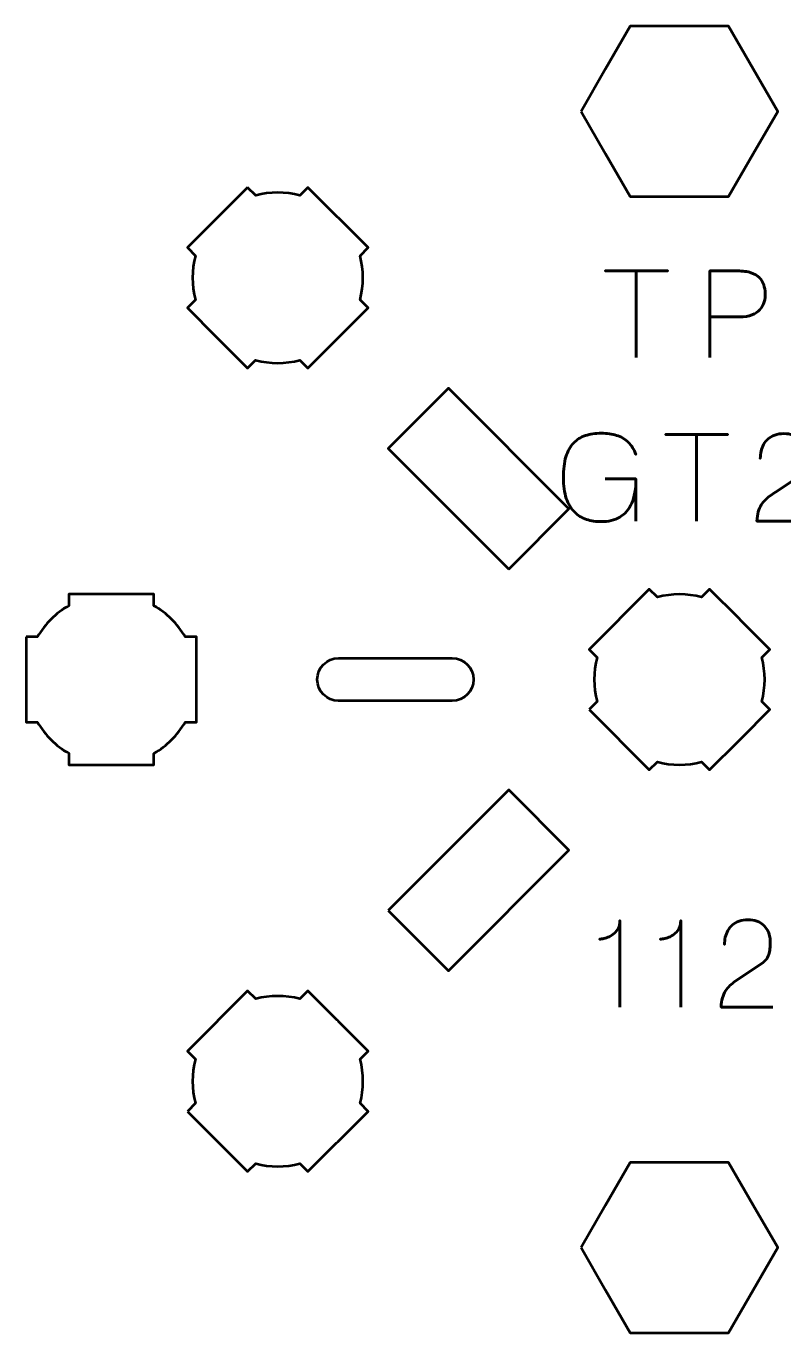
# Model space of a CAD drawing. Header units: centimetres. Extents: x -14.04 to -6.96, y -18.39 to -11.31.
# Drawn here: x -12.8 to -10.132, y -17.15 to -12.55 of the extents above; entities that cross this region are included whole.
import ezdxf

# ---------------------------------------------------------------- set-up
doc = ezdxf.new("R2010")
doc.units = ezdxf.units.CM
doc.header["$MEASUREMENT"] = 0
doc.layers.add('Layer 1', color=7, linetype='Continuous')

msp = doc.modelspace()

# ---------------------------------------------------------------- linework, layer by layer
at = {"layer": 'Layer 1', "lineweight": 53}
for points, knots in [([(-10.8464, -12.84997), (-10.8464, -12.84997), (-10.75979, -12.69997), (-10.75979, -12.69997), (-10.75979, -12.69997), (-10.75979, -12.69997), (-10.67319, -12.54997), (-10.67319, -12.54997), (-10.67319, -12.54997), (-10.67319, -12.54997), (-10.49999, -12.54997), (-10.49999, -12.54997), (-10.49999, -12.54997), (-10.49999, -12.54997), (-10.32679, -12.54997), (-10.32679, -12.54997), (-10.32679, -12.54997), (-10.32679, -12.54997), (-10.24019, -12.69997), (-10.24019, -12.69997), (-10.24019, -12.69997), (-10.24019, -12.69997), (-10.15358, -12.84997), (-10.15358, -12.84997), (-10.15358, -12.84997), (-10.15358, -12.84997), (-10.24019, -12.99997), (-10.24019, -12.99997), (-10.24019, -12.99997), (-10.24019, -12.99997), (-10.32679, -13.14997), (-10.32679, -13.14997), (-10.32679, -13.14997), (-10.32679, -13.14997), (-10.49999, -13.14997), (-10.49999, -13.14997), (-10.49999, -13.14997), (-10.49999, -13.14997), (-10.67319, -13.14997), (-10.67319, -13.14997), (-10.67319, -13.14997), (-10.67319, -13.14997), (-10.75979, -12.99997), (-10.75979, -12.99997), (-10.75979, -12.99997), (-10.75979, -12.99997), (-10.8464, -12.84997), (-10.8464, -12.84997)], [0, 0, 0, 0, 0.0833333, 0.0833333, 0.0833333, 0.0833333, 0.1666667, 0.1666667, 0.1666667, 0.1666667, 0.25, 0.25, 0.25, 0.25, 0.3333333, 0.3333333, 0.3333333, 0.3333333, 0.4166667, 0.4166667, 0.4166667, 0.4166667, 0.5, 0.5, 0.5, 0.5, 0.5833333, 0.5833333, 0.5833333, 0.5833333, 0.6666667, 0.6666667, 0.6666667, 0.6666667, 0.75, 0.75, 0.75, 0.75, 0.8333333, 0.8333333, 0.8333333, 0.8333333, 0.9166667, 0.9166667, 0.9166667, 0.9166667, 1, 1, 1, 1]), ([(-12.0203, -13.11757), (-12.0203, -13.11757), (-11.99187, -13.14599), (-11.99187, -13.14599), (-11.99187, -13.14599), (-11.94107, -13.13242), (-11.88741, -13.13244), (-11.83661, -13.14601), (-11.83661, -13.14601), (-11.83661, -13.14601), (-11.80817, -13.11757), (-11.80817, -13.11757), (-11.80817, -13.11757), (-11.80817, -13.11757), (-11.59604, -13.3297), (-11.59604, -13.3297), (-11.59604, -13.3297), (-11.59604, -13.3297), (-11.62445, -13.35812), (-11.62445, -13.35812), (-11.62445, -13.35812), (-11.61088, -13.40893), (-11.61085, -13.46263), (-11.6244, -13.51346), (-11.6244, -13.51346), (-11.6244, -13.51346), (-11.59604, -13.54183), (-11.59604, -13.54183), (-11.59604, -13.54183), (-11.59604, -13.54183), (-11.69886, -13.64466), (-11.69886, -13.64466), (-11.69886, -13.64466), (-11.69886, -13.64466), (-11.70211, -13.64799), (-11.70211, -13.64799), (-11.70211, -13.64799), (-11.70211, -13.64799), (-11.70543, -13.65123), (-11.70543, -13.65123), (-11.70543, -13.65123), (-11.70543, -13.65123), (-11.80817, -13.75396), (-11.80817, -13.75396), (-11.80817, -13.75396), (-11.80817, -13.75396), (-11.8365, -13.72563), (-11.8365, -13.72563), (-11.8365, -13.72563), (-11.88736, -13.73922), (-11.9411, -13.73923), (-11.99197, -13.72564), (-11.99197, -13.72564), (-11.99197, -13.72564), (-12.0203, -13.75396), (-12.0203, -13.75396), (-12.0203, -13.75396), (-12.0203, -13.75396), (-12.12161, -13.65265), (-12.12161, -13.65265), (-12.12161, -13.65265), (-12.12161, -13.65265), (-12.12639, -13.64799), (-12.12639, -13.64799), (-12.12639, -13.64799), (-12.12639, -13.64799), (-12.13105, -13.64321), (-12.13105, -13.64321), (-12.13105, -13.64321), (-12.13105, -13.64321), (-12.23243, -13.54183), (-12.23243, -13.54183), (-12.23243, -13.54183), (-12.23243, -13.54183), (-12.20408, -13.51348), (-12.20408, -13.51348), (-12.20408, -13.51348), (-12.21764, -13.46263), (-12.21763, -13.40892), (-12.20404, -13.35809), (-12.20404, -13.35809), (-12.20404, -13.35809), (-12.23243, -13.3297), (-12.23243, -13.3297), (-12.23243, -13.3297), (-12.23243, -13.3297), (-12.0203, -13.11757), (-12.0203, -13.11757)], [0, 0, 0, 0, 0.0454545, 0.0454545, 0.0454545, 0.0454545, 0.0909091, 0.0909091, 0.0909091, 0.0909091, 0.1363636, 0.1363636, 0.1363636, 0.1363636, 0.1818182, 0.1818182, 0.1818182, 0.1818182, 0.2272727, 0.2272727, 0.2272727, 0.2272727, 0.2727273, 0.2727273, 0.2727273, 0.2727273, 0.3181818, 0.3181818, 0.3181818, 0.3181818, 0.3636364, 0.3636364, 0.3636364, 0.3636364, 0.4090909, 0.4090909, 0.4090909, 0.4090909, 0.4545455, 0.4545455, 0.4545455, 0.4545455, 0.5, 0.5, 0.5, 0.5, 0.5454545, 0.5454545, 0.5454545, 0.5454545, 0.5909091, 0.5909091, 0.5909091, 0.5909091, 0.6363636, 0.6363636, 0.6363636, 0.6363636, 0.6818182, 0.6818182, 0.6818182, 0.6818182, 0.7272727, 0.7272727, 0.7272727, 0.7272727, 0.7727273, 0.7727273, 0.7727273, 0.7727273, 0.8181818, 0.8181818, 0.8181818, 0.8181818, 0.8636364, 0.8636364, 0.8636364, 0.8636364, 0.9090909, 0.9090909, 0.9090909, 0.9090909, 0.9545455, 0.9545455, 0.9545455, 0.9545455, 1, 1, 1, 1]), ([(-11.10107, -14.46114), (-11.10107, -14.46114), (-11.52534, -14.03687), (-11.52534, -14.03687), (-11.52534, -14.03687), (-11.52534, -14.03687), (-11.31321, -13.82474), (-11.31321, -13.82474), (-11.31321, -13.82474), (-11.31321, -13.82474), (-10.88894, -14.24901), (-10.88894, -14.24901), (-10.88894, -14.24901), (-10.88894, -14.24901), (-11.10107, -14.46114), (-11.10107, -14.46114)], [0, 0, 0, 0, 0.25, 0.25, 0.25, 0.25, 0.5, 0.5, 0.5, 0.5, 0.75, 0.75, 0.75, 0.75, 1, 1, 1, 1]), ([(-10.8182, -14.95606), (-10.8182, -14.95606), (-10.78978, -14.92763), (-10.78978, -14.92763), (-10.78978, -14.92763), (-10.80335, -14.87683), (-10.80333, -14.82317), (-10.78976, -14.77237), (-10.78976, -14.77237), (-10.78976, -14.77237), (-10.8182, -14.74393), (-10.8182, -14.74393), (-10.8182, -14.74393), (-10.8182, -14.74393), (-10.60607, -14.5318), (-10.60607, -14.5318), (-10.60607, -14.5318), (-10.60607, -14.5318), (-10.57765, -14.56021), (-10.57765, -14.56021), (-10.57765, -14.56021), (-10.52684, -14.54664), (-10.47314, -14.54661), (-10.42231, -14.56016), (-10.42231, -14.56016), (-10.42231, -14.56016), (-10.39394, -14.5318), (-10.39394, -14.5318), (-10.39394, -14.5318), (-10.39394, -14.5318), (-10.29111, -14.63462), (-10.29111, -14.63462), (-10.29111, -14.63462), (-10.29111, -14.63462), (-10.28778, -14.63787), (-10.28778, -14.63787), (-10.28778, -14.63787), (-10.28778, -14.63787), (-10.28454, -14.64119), (-10.28454, -14.64119), (-10.28454, -14.64119), (-10.28454, -14.64119), (-10.18181, -14.74393), (-10.18181, -14.74393), (-10.18181, -14.74393), (-10.18181, -14.74393), (-10.21014, -14.77226), (-10.21014, -14.77226), (-10.21014, -14.77226), (-10.19655, -14.82312), (-10.19654, -14.87686), (-10.21013, -14.92773), (-10.21013, -14.92773), (-10.21013, -14.92773), (-10.18181, -14.95606), (-10.18181, -14.95606), (-10.18181, -14.95606), (-10.18181, -14.95606), (-10.28312, -15.05737), (-10.28312, -15.05737), (-10.28312, -15.05737), (-10.28312, -15.05737), (-10.28778, -15.06215), (-10.28778, -15.06215), (-10.28778, -15.06215), (-10.28778, -15.06215), (-10.29256, -15.06681), (-10.29256, -15.06681), (-10.29256, -15.06681), (-10.29256, -15.06681), (-10.39394, -15.16819), (-10.39394, -15.16819), (-10.39394, -15.16819), (-10.39394, -15.16819), (-10.42229, -15.13984), (-10.42229, -15.13984), (-10.42229, -15.13984), (-10.47314, -15.1534), (-10.52685, -15.15339), (-10.57768, -15.1398), (-10.57768, -15.1398), (-10.57768, -15.1398), (-10.60607, -15.16819), (-10.60607, -15.16819), (-10.60607, -15.16819), (-10.60607, -15.16819), (-10.8182, -14.95606), (-10.8182, -14.95606)], [0, 0, 0, 0, 0.0454545, 0.0454545, 0.0454545, 0.0454545, 0.0909091, 0.0909091, 0.0909091, 0.0909091, 0.1363636, 0.1363636, 0.1363636, 0.1363636, 0.1818182, 0.1818182, 0.1818182, 0.1818182, 0.2272727, 0.2272727, 0.2272727, 0.2272727, 0.2727273, 0.2727273, 0.2727273, 0.2727273, 0.3181818, 0.3181818, 0.3181818, 0.3181818, 0.3636364, 0.3636364, 0.3636364, 0.3636364, 0.4090909, 0.4090909, 0.4090909, 0.4090909, 0.4545455, 0.4545455, 0.4545455, 0.4545455, 0.5, 0.5, 0.5, 0.5, 0.5454545, 0.5454545, 0.5454545, 0.5454545, 0.5909091, 0.5909091, 0.5909091, 0.5909091, 0.6363636, 0.6363636, 0.6363636, 0.6363636, 0.6818182, 0.6818182, 0.6818182, 0.6818182, 0.7272727, 0.7272727, 0.7272727, 0.7272727, 0.7727273, 0.7727273, 0.7727273, 0.7727273, 0.8181818, 0.8181818, 0.8181818, 0.8181818, 0.8636364, 0.8636364, 0.8636364, 0.8636364, 0.9090909, 0.9090909, 0.9090909, 0.9090909, 0.9545455, 0.9545455, 0.9545455, 0.9545455, 1, 1, 1, 1]), ([(-12.80002, -14.69998), (-12.80002, -14.69998), (-12.75982, -14.69998), (-12.75982, -14.69998), (-12.75982, -14.69998), (-12.73349, -14.65446), (-12.69553, -14.61653), (-12.65002, -14.5902), (-12.65002, -14.5902), (-12.65002, -14.5902), (-12.65002, -14.54998), (-12.65002, -14.54998), (-12.65002, -14.54998), (-12.65002, -14.54998), (-12.35002, -14.54998), (-12.35002, -14.54998), (-12.35002, -14.54998), (-12.35002, -14.54998), (-12.35002, -14.59017), (-12.35002, -14.59017), (-12.35002, -14.59017), (-12.30449, -14.6165), (-12.2665, -14.65445), (-12.24014, -14.69998), (-12.24014, -14.69998), (-12.24014, -14.69998), (-12.20002, -14.69998), (-12.20002, -14.69998), (-12.20002, -14.69998), (-12.20002, -14.69998), (-12.20002, -14.8454), (-12.20002, -14.8454), (-12.20002, -14.8454), (-12.20002, -14.8454), (-12.19996, -14.85005), (-12.19996, -14.85005), (-12.19996, -14.85005), (-12.19996, -14.85005), (-12.20002, -14.85469), (-12.20002, -14.85469), (-12.20002, -14.85469), (-12.20002, -14.85469), (-12.20002, -14.99998), (-12.20002, -14.99998), (-12.20002, -14.99998), (-12.20002, -14.99998), (-12.24009, -14.99998), (-12.24009, -14.99998), (-12.24009, -14.99998), (-12.26644, -15.04555), (-12.30444, -15.08356), (-12.35002, -15.10992), (-12.35002, -15.10992), (-12.35002, -15.10992), (-12.35002, -15.14998), (-12.35002, -15.14998), (-12.35002, -15.14998), (-12.35002, -15.14998), (-12.4933, -15.14998), (-12.4933, -15.14998), (-12.4933, -15.14998), (-12.4933, -15.14998), (-12.49997, -15.15006), (-12.49997, -15.15006), (-12.49997, -15.15006), (-12.49997, -15.15006), (-12.50665, -15.14998), (-12.50665, -15.14998), (-12.50665, -15.14998), (-12.50665, -15.14998), (-12.65002, -15.14998), (-12.65002, -15.14998), (-12.65002, -15.14998), (-12.65002, -15.14998), (-12.65002, -15.10988), (-12.65002, -15.10988), (-12.65002, -15.10988), (-12.69556, -15.08352), (-12.73354, -15.04553), (-12.75987, -14.99998), (-12.75987, -14.99998), (-12.75987, -14.99998), (-12.80002, -14.99998), (-12.80002, -14.99998), (-12.80002, -14.99998), (-12.80002, -14.99998), (-12.80002, -14.69998), (-12.80002, -14.69998)], [0, 0, 0, 0, 0.0454545, 0.0454545, 0.0454545, 0.0454545, 0.0909091, 0.0909091, 0.0909091, 0.0909091, 0.1363636, 0.1363636, 0.1363636, 0.1363636, 0.1818182, 0.1818182, 0.1818182, 0.1818182, 0.2272727, 0.2272727, 0.2272727, 0.2272727, 0.2727273, 0.2727273, 0.2727273, 0.2727273, 0.3181818, 0.3181818, 0.3181818, 0.3181818, 0.3636364, 0.3636364, 0.3636364, 0.3636364, 0.4090909, 0.4090909, 0.4090909, 0.4090909, 0.4545455, 0.4545455, 0.4545455, 0.4545455, 0.5, 0.5, 0.5, 0.5, 0.5454545, 0.5454545, 0.5454545, 0.5454545, 0.5909091, 0.5909091, 0.5909091, 0.5909091, 0.6363636, 0.6363636, 0.6363636, 0.6363636, 0.6818182, 0.6818182, 0.6818182, 0.6818182, 0.7272727, 0.7272727, 0.7272727, 0.7272727, 0.7727273, 0.7727273, 0.7727273, 0.7727273, 0.8181818, 0.8181818, 0.8181818, 0.8181818, 0.8636364, 0.8636364, 0.8636364, 0.8636364, 0.9090909, 0.9090909, 0.9090909, 0.9090909, 0.9545455, 0.9545455, 0.9545455, 0.9545455, 1, 1, 1, 1]), ([(-11.69999, -14.775), (-11.7414, -14.775), (-11.77499, -14.80859), (-11.77499, -14.85), (-11.77499, -14.85), (-11.77499, -14.89141), (-11.7414, -14.925), (-11.69999, -14.925), (-11.69999, -14.925), (-11.69999, -14.925), (-11.29999, -14.925), (-11.29999, -14.925), (-11.29999, -14.925), (-11.25858, -14.925), (-11.22499, -14.89141), (-11.22499, -14.85), (-11.22499, -14.85), (-11.22499, -14.80859), (-11.25858, -14.775), (-11.29999, -14.775), (-11.29999, -14.775), (-11.29999, -14.775), (-11.69999, -14.775), (-11.69999, -14.775)], [0, 0, 0, 0, 0.1666667, 0.1666667, 0.1666667, 0.1666667, 0.3333333, 0.3333333, 0.3333333, 0.3333333, 0.5, 0.5, 0.5, 0.5, 0.6666667, 0.6666667, 0.6666667, 0.6666667, 0.8333333, 0.8333333, 0.8333333, 0.8333333, 1, 1, 1, 1]), ([(-11.52534, -15.66322), (-11.52534, -15.66322), (-11.10107, -15.23895), (-11.10107, -15.23895), (-11.10107, -15.23895), (-11.10107, -15.23895), (-10.88894, -15.45109), (-10.88894, -15.45109), (-10.88894, -15.45109), (-10.88894, -15.45109), (-11.31321, -15.87536), (-11.31321, -15.87536), (-11.31321, -15.87536), (-11.31321, -15.87536), (-11.52534, -15.66322), (-11.52534, -15.66322)], [0, 0, 0, 0, 0.25, 0.25, 0.25, 0.25, 0.5, 0.5, 0.5, 0.5, 0.75, 0.75, 0.75, 0.75, 1, 1, 1, 1]), ([(-12.23242, -16.37027), (-12.23242, -16.37027), (-12.204, -16.34184), (-12.204, -16.34184), (-12.204, -16.34184), (-12.21757, -16.29104), (-12.21755, -16.23738), (-12.20398, -16.18658), (-12.20398, -16.18658), (-12.20398, -16.18658), (-12.23242, -16.15814), (-12.23242, -16.15814), (-12.23242, -16.15814), (-12.23242, -16.15814), (-12.02029, -15.94601), (-12.02029, -15.94601), (-12.02029, -15.94601), (-12.02029, -15.94601), (-11.99187, -15.97442), (-11.99187, -15.97442), (-11.99187, -15.97442), (-11.94106, -15.96085), (-11.88736, -15.96082), (-11.83653, -15.97437), (-11.83653, -15.97437), (-11.83653, -15.97437), (-11.80816, -15.94601), (-11.80816, -15.94601), (-11.80816, -15.94601), (-11.80816, -15.94601), (-11.70533, -16.04883), (-11.70533, -16.04883), (-11.70533, -16.04883), (-11.70533, -16.04883), (-11.702, -16.05208), (-11.702, -16.05208), (-11.702, -16.05208), (-11.702, -16.05208), (-11.69876, -16.0554), (-11.69876, -16.0554), (-11.69876, -16.0554), (-11.69876, -16.0554), (-11.59603, -16.15814), (-11.59603, -16.15814), (-11.59603, -16.15814), (-11.59603, -16.15814), (-11.62436, -16.18647), (-11.62436, -16.18647), (-11.62436, -16.18647), (-11.61077, -16.23733), (-11.61076, -16.29107), (-11.62435, -16.34194), (-11.62435, -16.34194), (-11.62435, -16.34194), (-11.59603, -16.37027), (-11.59603, -16.37027), (-11.59603, -16.37027), (-11.59603, -16.37027), (-11.69734, -16.47158), (-11.69734, -16.47158), (-11.69734, -16.47158), (-11.69734, -16.47158), (-11.702, -16.47636), (-11.702, -16.47636), (-11.702, -16.47636), (-11.702, -16.47636), (-11.70678, -16.48102), (-11.70678, -16.48102), (-11.70678, -16.48102), (-11.70678, -16.48102), (-11.80816, -16.5824), (-11.80816, -16.5824), (-11.80816, -16.5824), (-11.80816, -16.5824), (-11.83651, -16.55405), (-11.83651, -16.55405), (-11.83651, -16.55405), (-11.88736, -16.56761), (-11.94107, -16.5676), (-11.9919, -16.55401), (-11.9919, -16.55401), (-11.9919, -16.55401), (-12.02029, -16.5824), (-12.02029, -16.5824), (-12.02029, -16.5824), (-12.02029, -16.5824), (-12.23242, -16.37027), (-12.23242, -16.37027)], [0, 0, 0, 0, 0.0454545, 0.0454545, 0.0454545, 0.0454545, 0.0909091, 0.0909091, 0.0909091, 0.0909091, 0.1363636, 0.1363636, 0.1363636, 0.1363636, 0.1818182, 0.1818182, 0.1818182, 0.1818182, 0.2272727, 0.2272727, 0.2272727, 0.2272727, 0.2727273, 0.2727273, 0.2727273, 0.2727273, 0.3181818, 0.3181818, 0.3181818, 0.3181818, 0.3636364, 0.3636364, 0.3636364, 0.3636364, 0.4090909, 0.4090909, 0.4090909, 0.4090909, 0.4545455, 0.4545455, 0.4545455, 0.4545455, 0.5, 0.5, 0.5, 0.5, 0.5454545, 0.5454545, 0.5454545, 0.5454545, 0.5909091, 0.5909091, 0.5909091, 0.5909091, 0.6363636, 0.6363636, 0.6363636, 0.6363636, 0.6818182, 0.6818182, 0.6818182, 0.6818182, 0.7272727, 0.7272727, 0.7272727, 0.7272727, 0.7727273, 0.7727273, 0.7727273, 0.7727273, 0.8181818, 0.8181818, 0.8181818, 0.8181818, 0.8636364, 0.8636364, 0.8636364, 0.8636364, 0.9090909, 0.9090909, 0.9090909, 0.9090909, 0.9545455, 0.9545455, 0.9545455, 0.9545455, 1, 1, 1, 1]), ([(-10.8464, -16.84997), (-10.8464, -16.84997), (-10.75979, -16.69997), (-10.75979, -16.69997), (-10.75979, -16.69997), (-10.75979, -16.69997), (-10.67319, -16.54997), (-10.67319, -16.54997), (-10.67319, -16.54997), (-10.67319, -16.54997), (-10.49999, -16.54997), (-10.49999, -16.54997), (-10.49999, -16.54997), (-10.49999, -16.54997), (-10.32679, -16.54997), (-10.32679, -16.54997), (-10.32679, -16.54997), (-10.32679, -16.54997), (-10.24019, -16.69997), (-10.24019, -16.69997), (-10.24019, -16.69997), (-10.24019, -16.69997), (-10.15358, -16.84997), (-10.15358, -16.84997), (-10.15358, -16.84997), (-10.15358, -16.84997), (-10.24019, -16.99997), (-10.24019, -16.99997), (-10.24019, -16.99997), (-10.24019, -16.99997), (-10.32679, -17.14997), (-10.32679, -17.14997), (-10.32679, -17.14997), (-10.32679, -17.14997), (-10.49999, -17.14997), (-10.49999, -17.14997), (-10.49999, -17.14997), (-10.49999, -17.14997), (-10.67319, -17.14997), (-10.67319, -17.14997), (-10.67319, -17.14997), (-10.67319, -17.14997), (-10.75979, -16.99997), (-10.75979, -16.99997), (-10.75979, -16.99997), (-10.75979, -16.99997), (-10.8464, -16.84997), (-10.8464, -16.84997)], [0, 0, 0, 0, 0.0833333, 0.0833333, 0.0833333, 0.0833333, 0.1666667, 0.1666667, 0.1666667, 0.1666667, 0.25, 0.25, 0.25, 0.25, 0.3333333, 0.3333333, 0.3333333, 0.3333333, 0.4166667, 0.4166667, 0.4166667, 0.4166667, 0.5, 0.5, 0.5, 0.5, 0.5833333, 0.5833333, 0.5833333, 0.5833333, 0.6666667, 0.6666667, 0.6666667, 0.6666667, 0.75, 0.75, 0.75, 0.75, 0.8333333, 0.8333333, 0.8333333, 0.8333333, 0.9166667, 0.9166667, 0.9166667, 0.9166667, 1, 1, 1, 1])]:
    msp.add_open_spline(points, degree=3, knots=knots, dxfattribs=at)
at = {"layer": 'Layer 1', "color": 5, "lineweight": 53}
for points, knots in [([(-10.65177, -13.71686), (-10.65177, -13.71686), (-10.65177, -13.41164), (-10.65177, -13.41164), (-10.65177, -13.41164), (-10.65177, -13.41164), (-10.76141, -13.41164), (-10.76141, -13.41164), (-10.76141, -13.41164), (-10.76141, -13.41164), (-10.54128, -13.41164), (-10.54128, -13.41164), (-10.54128, -13.41164), (-10.54128, -13.41164), (-10.65177, -13.41164), (-10.65177, -13.41164), (-10.65177, -13.41164), (-10.65177, -13.41164), (-10.65177, -13.71686), (-10.65177, -13.71686)], [0, 0, 0, 0, 0.2, 0.2, 0.2, 0.2, 0.4, 0.4, 0.4, 0.4, 0.6, 0.6, 0.6, 0.6, 0.8, 0.8, 0.8, 0.8, 1, 1, 1, 1]), ([(-10.39354, -13.71686), (-10.39354, -13.71686), (-10.39354, -13.41164), (-10.39354, -13.41164), (-10.39354, -13.41164), (-10.39354, -13.41164), (-10.29617, -13.41164), (-10.29617, -13.41164), (-10.29617, -13.41164), (-10.2767, -13.41171), (-10.26069, -13.4139), (-10.24806, -13.41813), (-10.24806, -13.41813), (-10.2355, -13.42229), (-10.22562, -13.42808), (-10.21849, -13.43542), (-10.21849, -13.43542), (-10.21137, -13.44268), (-10.20629, -13.45101), (-10.20318, -13.46039), (-10.20318, -13.46039), (-10.20015, -13.46978), (-10.19839, -13.47958), (-10.19796, -13.48996), (-10.19796, -13.48996), (-10.19747, -13.50033), (-10.19867, -13.51049), (-10.20149, -13.52036), (-10.20149, -13.52036), (-10.20438, -13.53024), (-10.20925, -13.5392), (-10.21624, -13.54725), (-10.21624, -13.54725), (-10.22315, -13.55529), (-10.23253, -13.56171), (-10.24432, -13.56644), (-10.24432, -13.56644), (-10.2561, -13.57123), (-10.2707, -13.57363), (-10.28813, -13.57377), (-10.28813, -13.57377), (-10.28813, -13.57377), (-10.39354, -13.57377), (-10.39354, -13.57377), (-10.39354, -13.57377), (-10.39354, -13.57377), (-10.28813, -13.57377), (-10.28813, -13.57377), (-10.28813, -13.57377), (-10.27106, -13.57363), (-10.25659, -13.57123), (-10.24488, -13.56644), (-10.24488, -13.56644), (-10.2331, -13.56171), (-10.22371, -13.55529), (-10.21666, -13.54725), (-10.21666, -13.54725), (-10.20967, -13.5392), (-10.20466, -13.53024), (-10.2017, -13.52036), (-10.2017, -13.52036), (-10.19874, -13.51049), (-10.19747, -13.50033), (-10.19796, -13.48996), (-10.19796, -13.48996), (-10.19839, -13.47958), (-10.20015, -13.46978), (-10.20332, -13.46039), (-10.20332, -13.46039), (-10.20643, -13.45101), (-10.21165, -13.44268), (-10.21878, -13.43542), (-10.21878, -13.43542), (-10.22597, -13.42808), (-10.23585, -13.42229), (-10.24841, -13.41813), (-10.24841, -13.41813), (-10.26104, -13.4139), (-10.27691, -13.41171), (-10.29617, -13.41164), (-10.29617, -13.41164), (-10.29617, -13.41164), (-10.39354, -13.41164), (-10.39354, -13.41164), (-10.39354, -13.41164), (-10.39354, -13.41164), (-10.39354, -13.71686), (-10.39354, -13.71686)], [0, 0, 0, 0, 0.0454545, 0.0454545, 0.0454545, 0.0454545, 0.0909091, 0.0909091, 0.0909091, 0.0909091, 0.1363636, 0.1363636, 0.1363636, 0.1363636, 0.1818182, 0.1818182, 0.1818182, 0.1818182, 0.2272727, 0.2272727, 0.2272727, 0.2272727, 0.2727273, 0.2727273, 0.2727273, 0.2727273, 0.3181818, 0.3181818, 0.3181818, 0.3181818, 0.3636364, 0.3636364, 0.3636364, 0.3636364, 0.4090909, 0.4090909, 0.4090909, 0.4090909, 0.4545455, 0.4545455, 0.4545455, 0.4545455, 0.5, 0.5, 0.5, 0.5, 0.5454545, 0.5454545, 0.5454545, 0.5454545, 0.5909091, 0.5909091, 0.5909091, 0.5909091, 0.6363636, 0.6363636, 0.6363636, 0.6363636, 0.6818182, 0.6818182, 0.6818182, 0.6818182, 0.7272727, 0.7272727, 0.7272727, 0.7272727, 0.7727273, 0.7727273, 0.7727273, 0.7727273, 0.8181818, 0.8181818, 0.8181818, 0.8181818, 0.8636364, 0.8636364, 0.8636364, 0.8636364, 0.9090909, 0.9090909, 0.9090909, 0.9090909, 0.9545455, 0.9545455, 0.9545455, 0.9545455, 1, 1, 1, 1]), ([(-10.76183, -14.144), (-10.76183, -14.144), (-10.65304, -14.144), (-10.65304, -14.144), (-10.65304, -14.144), (-10.65318, -14.17865), (-10.65812, -14.20708), (-10.668, -14.22923), (-10.668, -14.22923), (-10.67787, -14.25146), (-10.69184, -14.26783), (-10.71005, -14.27848), (-10.71005, -14.27848), (-10.72825, -14.28907), (-10.74984, -14.29436), (-10.77496, -14.29429), (-10.77496, -14.29429), (-10.7938, -14.29436), (-10.81129, -14.29175), (-10.82745, -14.28631), (-10.82745, -14.28631), (-10.84361, -14.28095), (-10.85779, -14.2722), (-10.86993, -14.26014), (-10.86993, -14.26014), (-10.88206, -14.24807), (-10.89159, -14.23213), (-10.89836, -14.2123), (-10.89836, -14.2123), (-10.90513, -14.19248), (-10.90859, -14.16813), (-10.90873, -14.13935), (-10.90873, -14.13935), (-10.90866, -14.11042), (-10.90563, -14.08601), (-10.89963, -14.06597), (-10.89963, -14.06597), (-10.89356, -14.046), (-10.88481, -14.02992), (-10.87324, -14.01771), (-10.87324, -14.01771), (-10.86174, -14.00558), (-10.8477, -13.99676), (-10.83119, -13.99125), (-10.83119, -13.99125), (-10.81468, -13.98575), (-10.79598, -13.98307), (-10.77496, -13.98314), (-10.77496, -13.98314), (-10.75499, -13.98307), (-10.73707, -13.98554), (-10.72112, -13.99055), (-10.72112, -13.99055), (-10.70518, -13.99556), (-10.69149, -14.0036), (-10.68006, -14.01468), (-10.68006, -14.01468), (-10.66856, -14.02575), (-10.6596, -14.04036), (-10.65304, -14.05849), (-10.65304, -14.05849), (-10.6596, -14.04036), (-10.66856, -14.02575), (-10.68006, -14.01468), (-10.68006, -14.01468), (-10.69149, -14.0036), (-10.70518, -13.99556), (-10.72112, -13.99055), (-10.72112, -13.99055), (-10.73707, -13.98554), (-10.75499, -13.98307), (-10.77496, -13.98314), (-10.77496, -13.98314), (-10.79598, -13.98307), (-10.81468, -13.98575), (-10.83119, -13.99125), (-10.83119, -13.99125), (-10.8477, -13.99676), (-10.86174, -14.00558), (-10.87324, -14.01771), (-10.87324, -14.01771), (-10.88481, -14.02992), (-10.89356, -14.046), (-10.89963, -14.06597), (-10.89963, -14.06597), (-10.90563, -14.08601), (-10.90866, -14.11042), (-10.90873, -14.13935), (-10.90873, -14.13935), (-10.90859, -14.16813), (-10.90513, -14.19248), (-10.89836, -14.2123), (-10.89836, -14.2123), (-10.89159, -14.23213), (-10.88206, -14.24807), (-10.86993, -14.26014), (-10.86993, -14.26014), (-10.85779, -14.2722), (-10.84361, -14.28095), (-10.82745, -14.28631), (-10.82745, -14.28631), (-10.81129, -14.29175), (-10.7938, -14.29436), (-10.77496, -14.29429), (-10.77496, -14.29429), (-10.74984, -14.29436), (-10.72825, -14.28907), (-10.71005, -14.27848), (-10.71005, -14.27848), (-10.69184, -14.26783), (-10.67787, -14.25146), (-10.668, -14.22923), (-10.668, -14.22923), (-10.65812, -14.20708), (-10.65318, -14.17865), (-10.65304, -14.144), (-10.65304, -14.144), (-10.65304, -14.144), (-10.76183, -14.144), (-10.76183, -14.144)], [0, 0, 0, 0, 0.0333333, 0.0333333, 0.0333333, 0.0333333, 0.0666667, 0.0666667, 0.0666667, 0.0666667, 0.1, 0.1, 0.1, 0.1, 0.1333333, 0.1333333, 0.1333333, 0.1333333, 0.1666667, 0.1666667, 0.1666667, 0.1666667, 0.2, 0.2, 0.2, 0.2, 0.2333333, 0.2333333, 0.2333333, 0.2333333, 0.2666667, 0.2666667, 0.2666667, 0.2666667, 0.3, 0.3, 0.3, 0.3, 0.3333333, 0.3333333, 0.3333333, 0.3333333, 0.3666667, 0.3666667, 0.3666667, 0.3666667, 0.4, 0.4, 0.4, 0.4, 0.4333333, 0.4333333, 0.4333333, 0.4333333, 0.4666667, 0.4666667, 0.4666667, 0.4666667, 0.5, 0.5, 0.5, 0.5, 0.5333333, 0.5333333, 0.5333333, 0.5333333, 0.5666667, 0.5666667, 0.5666667, 0.5666667, 0.6, 0.6, 0.6, 0.6, 0.6333333, 0.6333333, 0.6333333, 0.6333333, 0.6666667, 0.6666667, 0.6666667, 0.6666667, 0.7, 0.7, 0.7, 0.7, 0.7333333, 0.7333333, 0.7333333, 0.7333333, 0.7666667, 0.7666667, 0.7666667, 0.7666667, 0.8, 0.8, 0.8, 0.8, 0.8333333, 0.8333333, 0.8333333, 0.8333333, 0.8666667, 0.8666667, 0.8666667, 0.8666667, 0.9, 0.9, 0.9, 0.9, 0.9333333, 0.9333333, 0.9333333, 0.9333333, 0.9666667, 0.9666667, 0.9666667, 0.9666667, 1, 1, 1, 1]), ([(-10.43968, -14.29217), (-10.43968, -14.29217), (-10.43968, -13.98695), (-10.43968, -13.98695), (-10.43968, -13.98695), (-10.43968, -13.98695), (-10.54932, -13.98695), (-10.54932, -13.98695), (-10.54932, -13.98695), (-10.54932, -13.98695), (-10.32919, -13.98695), (-10.32919, -13.98695), (-10.32919, -13.98695), (-10.32919, -13.98695), (-10.43968, -13.98695), (-10.43968, -13.98695), (-10.43968, -13.98695), (-10.43968, -13.98695), (-10.43968, -14.29217), (-10.43968, -14.29217)], [0, 0, 0, 0, 0.2, 0.2, 0.2, 0.2, 0.4, 0.4, 0.4, 0.4, 0.6, 0.6, 0.6, 0.6, 0.8, 0.8, 0.8, 0.8, 1, 1, 1, 1]), ([(-10.04556, -14.29217), (-10.04556, -14.29217), (-10.22717, -14.29217), (-10.22717, -14.29217), (-10.22717, -14.29217), (-10.22682, -14.27989), (-10.22527, -14.26903), (-10.22265, -14.25971), (-10.22265, -14.25971), (-10.21997, -14.2504), (-10.21638, -14.24222), (-10.21193, -14.23516), (-10.21193, -14.23516), (-10.20741, -14.22811), (-10.20226, -14.22183), (-10.19641, -14.21632), (-10.19641, -14.21632), (-10.19055, -14.21075), (-10.18427, -14.20567), (-10.1775, -14.20087), (-10.1775, -14.20087), (-10.17073, -14.19614), (-10.16374, -14.19142), (-10.15647, -14.18676), (-10.15647, -14.18676), (-10.15647, -14.18676), (-10.08408, -14.1385), (-10.08408, -14.1385), (-10.08408, -14.1385), (-10.07668, -14.13328), (-10.07089, -14.12757), (-10.0668, -14.12143), (-10.0668, -14.12143), (-10.06264, -14.11529), (-10.05974, -14.1088), (-10.05798, -14.10195), (-10.05798, -14.10195), (-10.05629, -14.09518), (-10.05523, -14.0882), (-10.05488, -14.08114), (-10.05488, -14.08114), (-10.05452, -14.07401), (-10.05438, -14.06689), (-10.05445, -14.05976), (-10.05445, -14.05976), (-10.05445, -14.05391), (-10.05523, -14.04763), (-10.05678, -14.04085), (-10.05678, -14.04085), (-10.0584, -14.03415), (-10.06094, -14.02745), (-10.06454, -14.02082), (-10.06454, -14.02082), (-10.06814, -14.01418), (-10.07294, -14.00812), (-10.07893, -14.00261), (-10.07893, -14.00261), (-10.08493, -13.99718), (-10.09234, -13.99281), (-10.10116, -13.98949), (-10.10116, -13.98949), (-10.10998, -13.98617), (-10.12035, -13.98448), (-10.13234, -13.98441), (-10.13234, -13.98441), (-10.14441, -13.98448), (-10.15506, -13.98617), (-10.16424, -13.98942), (-10.16424, -13.98942), (-10.17341, -13.99266), (-10.18124, -13.99718), (-10.18773, -14.00289), (-10.18773, -14.00289), (-10.19422, -14.00861), (-10.19944, -14.01524), (-10.20353, -14.02265), (-10.20353, -14.02265), (-10.20763, -14.03006), (-10.21059, -14.03796), (-10.21249, -14.04629), (-10.21249, -14.04629), (-10.2144, -14.05461), (-10.21532, -14.06308), (-10.21532, -14.07162), (-10.21532, -14.07162), (-10.21532, -14.06308), (-10.2144, -14.05461), (-10.21249, -14.04629), (-10.21249, -14.04629), (-10.21059, -14.03796), (-10.20763, -14.03006), (-10.20353, -14.02265), (-10.20353, -14.02265), (-10.19944, -14.01524), (-10.19422, -14.00861), (-10.18773, -14.00289), (-10.18773, -14.00289), (-10.18124, -13.99718), (-10.17341, -13.99266), (-10.16424, -13.98942), (-10.16424, -13.98942), (-10.15506, -13.98617), (-10.14441, -13.98448), (-10.13234, -13.98441), (-10.13234, -13.98441), (-10.12035, -13.98448), (-10.10998, -13.98617), (-10.10116, -13.98949), (-10.10116, -13.98949), (-10.09234, -13.99281), (-10.08493, -13.99718), (-10.07893, -14.00261), (-10.07893, -14.00261), (-10.07294, -14.00812), (-10.06814, -14.01418), (-10.06454, -14.02082), (-10.06454, -14.02082), (-10.06094, -14.02745), (-10.0584, -14.03415), (-10.05678, -14.04085), (-10.05678, -14.04085), (-10.05523, -14.04763), (-10.05445, -14.05391), (-10.05445, -14.05976), (-10.05445, -14.05976), (-10.05438, -14.06689), (-10.05452, -14.07401), (-10.05488, -14.08114), (-10.05488, -14.08114), (-10.05523, -14.0882), (-10.05629, -14.09518), (-10.05798, -14.10195), (-10.05798, -14.10195), (-10.05974, -14.1088), (-10.06264, -14.11529), (-10.0668, -14.12143), (-10.0668, -14.12143), (-10.07089, -14.12757), (-10.07668, -14.13328), (-10.08408, -14.1385), (-10.08408, -14.1385), (-10.08408, -14.1385), (-10.15647, -14.18676), (-10.15647, -14.18676), (-10.15647, -14.18676), (-10.16374, -14.19142), (-10.17073, -14.19614), (-10.1775, -14.20087), (-10.1775, -14.20087), (-10.18427, -14.20567), (-10.19055, -14.21075), (-10.19641, -14.21632), (-10.19641, -14.21632), (-10.20226, -14.22183), (-10.20741, -14.22811), (-10.21193, -14.23516), (-10.21193, -14.23516), (-10.21638, -14.24222), (-10.21997, -14.2504), (-10.22265, -14.25971), (-10.22265, -14.25971), (-10.22527, -14.26903), (-10.22682, -14.27989), (-10.22717, -14.29217), (-10.22717, -14.29217), (-10.22717, -14.29217), (-10.04556, -14.29217), (-10.04556, -14.29217)], [0, 0, 0, 0, 0.0238095, 0.0238095, 0.0238095, 0.0238095, 0.047619, 0.047619, 0.047619, 0.047619, 0.0714286, 0.0714286, 0.0714286, 0.0714286, 0.0952381, 0.0952381, 0.0952381, 0.0952381, 0.1190476, 0.1190476, 0.1190476, 0.1190476, 0.1428571, 0.1428571, 0.1428571, 0.1428571, 0.1666667, 0.1666667, 0.1666667, 0.1666667, 0.1904762, 0.1904762, 0.1904762, 0.1904762, 0.2142857, 0.2142857, 0.2142857, 0.2142857, 0.2380952, 0.2380952, 0.2380952, 0.2380952, 0.2619048, 0.2619048, 0.2619048, 0.2619048, 0.2857143, 0.2857143, 0.2857143, 0.2857143, 0.3095238, 0.3095238, 0.3095238, 0.3095238, 0.3333333, 0.3333333, 0.3333333, 0.3333333, 0.3571429, 0.3571429, 0.3571429, 0.3571429, 0.3809524, 0.3809524, 0.3809524, 0.3809524, 0.4047619, 0.4047619, 0.4047619, 0.4047619, 0.4285714, 0.4285714, 0.4285714, 0.4285714, 0.452381, 0.452381, 0.452381, 0.452381, 0.4761905, 0.4761905, 0.4761905, 0.4761905, 0.5, 0.5, 0.5, 0.5, 0.5238095, 0.5238095, 0.5238095, 0.5238095, 0.547619, 0.547619, 0.547619, 0.547619, 0.5714286, 0.5714286, 0.5714286, 0.5714286, 0.5952381, 0.5952381, 0.5952381, 0.5952381, 0.6190476, 0.6190476, 0.6190476, 0.6190476, 0.6428571, 0.6428571, 0.6428571, 0.6428571, 0.6666667, 0.6666667, 0.6666667, 0.6666667, 0.6904762, 0.6904762, 0.6904762, 0.6904762, 0.7142857, 0.7142857, 0.7142857, 0.7142857, 0.7380952, 0.7380952, 0.7380952, 0.7380952, 0.7619048, 0.7619048, 0.7619048, 0.7619048, 0.7857143, 0.7857143, 0.7857143, 0.7857143, 0.8095238, 0.8095238, 0.8095238, 0.8095238, 0.8333333, 0.8333333, 0.8333333, 0.8333333, 0.8571429, 0.8571429, 0.8571429, 0.8571429, 0.8809524, 0.8809524, 0.8809524, 0.8809524, 0.9047619, 0.9047619, 0.9047619, 0.9047619, 0.9285714, 0.9285714, 0.9285714, 0.9285714, 0.952381, 0.952381, 0.952381, 0.952381, 0.9761905, 0.9761905, 0.9761905, 0.9761905, 1, 1, 1, 1]), ([(-10.65304, -14.29217), (-10.65304, -14.29217), (-10.65304, -14.144), (-10.65304, -14.144), (-10.65304, -14.144), (-10.65304, -14.144), (-10.65304, -14.29217), (-10.65304, -14.29217)], [0, 0, 0, 0, 0.5, 0.5, 0.5, 0.5, 1, 1, 1, 1]), ([(-10.70955, -16.00346), (-10.70955, -16.00346), (-10.70955, -15.69824), (-10.70955, -15.69824), (-10.70955, -15.69824), (-10.70962, -15.70861), (-10.71146, -15.7175), (-10.71499, -15.72491), (-10.71499, -15.72491), (-10.71844, -15.73239), (-10.72303, -15.73853), (-10.72867, -15.74346), (-10.72867, -15.74346), (-10.73432, -15.7484), (-10.74039, -15.75235), (-10.74688, -15.75532), (-10.74688, -15.75532), (-10.75337, -15.75821), (-10.75965, -15.7604), (-10.76572, -15.76174), (-10.76572, -15.76174), (-10.77185, -15.76315), (-10.77708, -15.764), (-10.78152, -15.76428), (-10.78152, -15.76428), (-10.77708, -15.764), (-10.77185, -15.76315), (-10.76572, -15.76174), (-10.76572, -15.76174), (-10.75965, -15.7604), (-10.75337, -15.75821), (-10.74688, -15.75532), (-10.74688, -15.75532), (-10.74039, -15.75235), (-10.73432, -15.7484), (-10.72867, -15.74346), (-10.72867, -15.74346), (-10.72303, -15.73853), (-10.71844, -15.73239), (-10.71499, -15.72491), (-10.71499, -15.72491), (-10.71146, -15.7175), (-10.70962, -15.70861), (-10.70955, -15.69824), (-10.70955, -15.69824), (-10.70955, -15.69824), (-10.70955, -16.00346), (-10.70955, -16.00346)], [0, 0, 0, 0, 0.0833333, 0.0833333, 0.0833333, 0.0833333, 0.1666667, 0.1666667, 0.1666667, 0.1666667, 0.25, 0.25, 0.25, 0.25, 0.3333333, 0.3333333, 0.3333333, 0.3333333, 0.4166667, 0.4166667, 0.4166667, 0.4166667, 0.5, 0.5, 0.5, 0.5, 0.5833333, 0.5833333, 0.5833333, 0.5833333, 0.6666667, 0.6666667, 0.6666667, 0.6666667, 0.75, 0.75, 0.75, 0.75, 0.8333333, 0.8333333, 0.8333333, 0.8333333, 0.9166667, 0.9166667, 0.9166667, 0.9166667, 1, 1, 1, 1]), ([(-10.49535, -16.00346), (-10.49535, -16.00346), (-10.49535, -15.69824), (-10.49535, -15.69824), (-10.49535, -15.69824), (-10.49542, -15.70861), (-10.49726, -15.7175), (-10.50079, -15.72491), (-10.50079, -15.72491), (-10.50424, -15.73239), (-10.50883, -15.73853), (-10.51447, -15.74346), (-10.51447, -15.74346), (-10.52012, -15.7484), (-10.52619, -15.75235), (-10.53268, -15.75532), (-10.53268, -15.75532), (-10.53917, -15.75821), (-10.54545, -15.7604), (-10.55152, -15.76174), (-10.55152, -15.76174), (-10.55765, -15.76315), (-10.56288, -15.764), (-10.56732, -15.76428), (-10.56732, -15.76428), (-10.56288, -15.764), (-10.55765, -15.76315), (-10.55152, -15.76174), (-10.55152, -15.76174), (-10.54545, -15.7604), (-10.53917, -15.75821), (-10.53268, -15.75532), (-10.53268, -15.75532), (-10.52619, -15.75235), (-10.52012, -15.7484), (-10.51447, -15.74346), (-10.51447, -15.74346), (-10.50883, -15.73853), (-10.50424, -15.73239), (-10.50079, -15.72491), (-10.50079, -15.72491), (-10.49726, -15.7175), (-10.49542, -15.70861), (-10.49535, -15.69824), (-10.49535, -15.69824), (-10.49535, -15.69824), (-10.49535, -16.00346), (-10.49535, -16.00346)], [0, 0, 0, 0, 0.0833333, 0.0833333, 0.0833333, 0.0833333, 0.1666667, 0.1666667, 0.1666667, 0.1666667, 0.25, 0.25, 0.25, 0.25, 0.3333333, 0.3333333, 0.3333333, 0.3333333, 0.4166667, 0.4166667, 0.4166667, 0.4166667, 0.5, 0.5, 0.5, 0.5, 0.5833333, 0.5833333, 0.5833333, 0.5833333, 0.6666667, 0.6666667, 0.6666667, 0.6666667, 0.75, 0.75, 0.75, 0.75, 0.8333333, 0.8333333, 0.8333333, 0.8333333, 0.9166667, 0.9166667, 0.9166667, 0.9166667, 1, 1, 1, 1]), ([(-10.17151, -16.00346), (-10.17151, -16.00346), (-10.35312, -16.00346), (-10.35312, -16.00346), (-10.35312, -16.00346), (-10.35277, -15.99118), (-10.35122, -15.98032), (-10.3486, -15.971), (-10.3486, -15.971), (-10.34592, -15.96169), (-10.34233, -15.95351), (-10.33788, -15.94645), (-10.33788, -15.94645), (-10.33336, -15.9394), (-10.32821, -15.93312), (-10.32236, -15.92761), (-10.32236, -15.92761), (-10.3165, -15.92204), (-10.31022, -15.91696), (-10.30345, -15.91216), (-10.30345, -15.91216), (-10.29668, -15.90743), (-10.28969, -15.90271), (-10.28242, -15.89805), (-10.28242, -15.89805), (-10.28242, -15.89805), (-10.21003, -15.84979), (-10.21003, -15.84979), (-10.21003, -15.84979), (-10.20263, -15.84457), (-10.19684, -15.83886), (-10.19275, -15.83272), (-10.19275, -15.83272), (-10.18859, -15.82658), (-10.18569, -15.82009), (-10.18393, -15.81324), (-10.18393, -15.81324), (-10.18224, -15.80647), (-10.18118, -15.79949), (-10.18083, -15.79243), (-10.18083, -15.79243), (-10.18047, -15.7853), (-10.18033, -15.77818), (-10.1804, -15.77105), (-10.1804, -15.77105), (-10.1804, -15.7652), (-10.18118, -15.75892), (-10.18273, -15.75214), (-10.18273, -15.75214), (-10.18435, -15.74544), (-10.18689, -15.73874), (-10.19049, -15.73211), (-10.19049, -15.73211), (-10.19409, -15.72547), (-10.19889, -15.71941), (-10.20488, -15.7139), (-10.20488, -15.7139), (-10.21088, -15.70847), (-10.21829, -15.7041), (-10.22711, -15.70078), (-10.22711, -15.70078), (-10.23593, -15.69746), (-10.2463, -15.69577), (-10.25829, -15.6957), (-10.25829, -15.6957), (-10.27036, -15.69577), (-10.28101, -15.69746), (-10.29019, -15.70071), (-10.29019, -15.70071), (-10.29936, -15.70395), (-10.30719, -15.70847), (-10.31368, -15.71418), (-10.31368, -15.71418), (-10.32017, -15.7199), (-10.32539, -15.72653), (-10.32948, -15.73394), (-10.32948, -15.73394), (-10.33358, -15.74135), (-10.33654, -15.74925), (-10.33844, -15.75758), (-10.33844, -15.75758), (-10.34035, -15.7659), (-10.34127, -15.77437), (-10.34127, -15.78291), (-10.34127, -15.78291), (-10.34127, -15.77437), (-10.34035, -15.7659), (-10.33844, -15.75758), (-10.33844, -15.75758), (-10.33654, -15.74925), (-10.33358, -15.74135), (-10.32948, -15.73394), (-10.32948, -15.73394), (-10.32539, -15.72653), (-10.32017, -15.7199), (-10.31368, -15.71418), (-10.31368, -15.71418), (-10.30719, -15.70847), (-10.29936, -15.70395), (-10.29019, -15.70071), (-10.29019, -15.70071), (-10.28101, -15.69746), (-10.27036, -15.69577), (-10.25829, -15.6957), (-10.25829, -15.6957), (-10.2463, -15.69577), (-10.23593, -15.69746), (-10.22711, -15.70078), (-10.22711, -15.70078), (-10.21829, -15.7041), (-10.21088, -15.70847), (-10.20488, -15.7139), (-10.20488, -15.7139), (-10.19889, -15.71941), (-10.19409, -15.72547), (-10.19049, -15.73211), (-10.19049, -15.73211), (-10.18689, -15.73874), (-10.18435, -15.74544), (-10.18273, -15.75214), (-10.18273, -15.75214), (-10.18118, -15.75892), (-10.1804, -15.7652), (-10.1804, -15.77105), (-10.1804, -15.77105), (-10.18033, -15.77818), (-10.18047, -15.7853), (-10.18083, -15.79243), (-10.18083, -15.79243), (-10.18118, -15.79949), (-10.18224, -15.80647), (-10.18393, -15.81324), (-10.18393, -15.81324), (-10.18569, -15.82009), (-10.18859, -15.82658), (-10.19275, -15.83272), (-10.19275, -15.83272), (-10.19684, -15.83886), (-10.20263, -15.84457), (-10.21003, -15.84979), (-10.21003, -15.84979), (-10.21003, -15.84979), (-10.28242, -15.89805), (-10.28242, -15.89805), (-10.28242, -15.89805), (-10.28969, -15.90271), (-10.29668, -15.90743), (-10.30345, -15.91216), (-10.30345, -15.91216), (-10.31022, -15.91696), (-10.3165, -15.92204), (-10.32236, -15.92761), (-10.32236, -15.92761), (-10.32821, -15.93312), (-10.33336, -15.9394), (-10.33788, -15.94645), (-10.33788, -15.94645), (-10.34233, -15.95351), (-10.34592, -15.96169), (-10.3486, -15.971), (-10.3486, -15.971), (-10.35122, -15.98032), (-10.35277, -15.99118), (-10.35312, -16.00346), (-10.35312, -16.00346), (-10.35312, -16.00346), (-10.17151, -16.00346), (-10.17151, -16.00346)], [0, 0, 0, 0, 0.0238095, 0.0238095, 0.0238095, 0.0238095, 0.047619, 0.047619, 0.047619, 0.047619, 0.0714286, 0.0714286, 0.0714286, 0.0714286, 0.0952381, 0.0952381, 0.0952381, 0.0952381, 0.1190476, 0.1190476, 0.1190476, 0.1190476, 0.1428571, 0.1428571, 0.1428571, 0.1428571, 0.1666667, 0.1666667, 0.1666667, 0.1666667, 0.1904762, 0.1904762, 0.1904762, 0.1904762, 0.2142857, 0.2142857, 0.2142857, 0.2142857, 0.2380952, 0.2380952, 0.2380952, 0.2380952, 0.2619048, 0.2619048, 0.2619048, 0.2619048, 0.2857143, 0.2857143, 0.2857143, 0.2857143, 0.3095238, 0.3095238, 0.3095238, 0.3095238, 0.3333333, 0.3333333, 0.3333333, 0.3333333, 0.3571429, 0.3571429, 0.3571429, 0.3571429, 0.3809524, 0.3809524, 0.3809524, 0.3809524, 0.4047619, 0.4047619, 0.4047619, 0.4047619, 0.4285714, 0.4285714, 0.4285714, 0.4285714, 0.452381, 0.452381, 0.452381, 0.452381, 0.4761905, 0.4761905, 0.4761905, 0.4761905, 0.5, 0.5, 0.5, 0.5, 0.5238095, 0.5238095, 0.5238095, 0.5238095, 0.547619, 0.547619, 0.547619, 0.547619, 0.5714286, 0.5714286, 0.5714286, 0.5714286, 0.5952381, 0.5952381, 0.5952381, 0.5952381, 0.6190476, 0.6190476, 0.6190476, 0.6190476, 0.6428571, 0.6428571, 0.6428571, 0.6428571, 0.6666667, 0.6666667, 0.6666667, 0.6666667, 0.6904762, 0.6904762, 0.6904762, 0.6904762, 0.7142857, 0.7142857, 0.7142857, 0.7142857, 0.7380952, 0.7380952, 0.7380952, 0.7380952, 0.7619048, 0.7619048, 0.7619048, 0.7619048, 0.7857143, 0.7857143, 0.7857143, 0.7857143, 0.8095238, 0.8095238, 0.8095238, 0.8095238, 0.8333333, 0.8333333, 0.8333333, 0.8333333, 0.8571429, 0.8571429, 0.8571429, 0.8571429, 0.8809524, 0.8809524, 0.8809524, 0.8809524, 0.9047619, 0.9047619, 0.9047619, 0.9047619, 0.9285714, 0.9285714, 0.9285714, 0.9285714, 0.952381, 0.952381, 0.952381, 0.952381, 0.9761905, 0.9761905, 0.9761905, 0.9761905, 1, 1, 1, 1])]:
    msp.add_open_spline(points, degree=3, knots=knots, dxfattribs=at)

doc.saveas('drawing.dxf')
